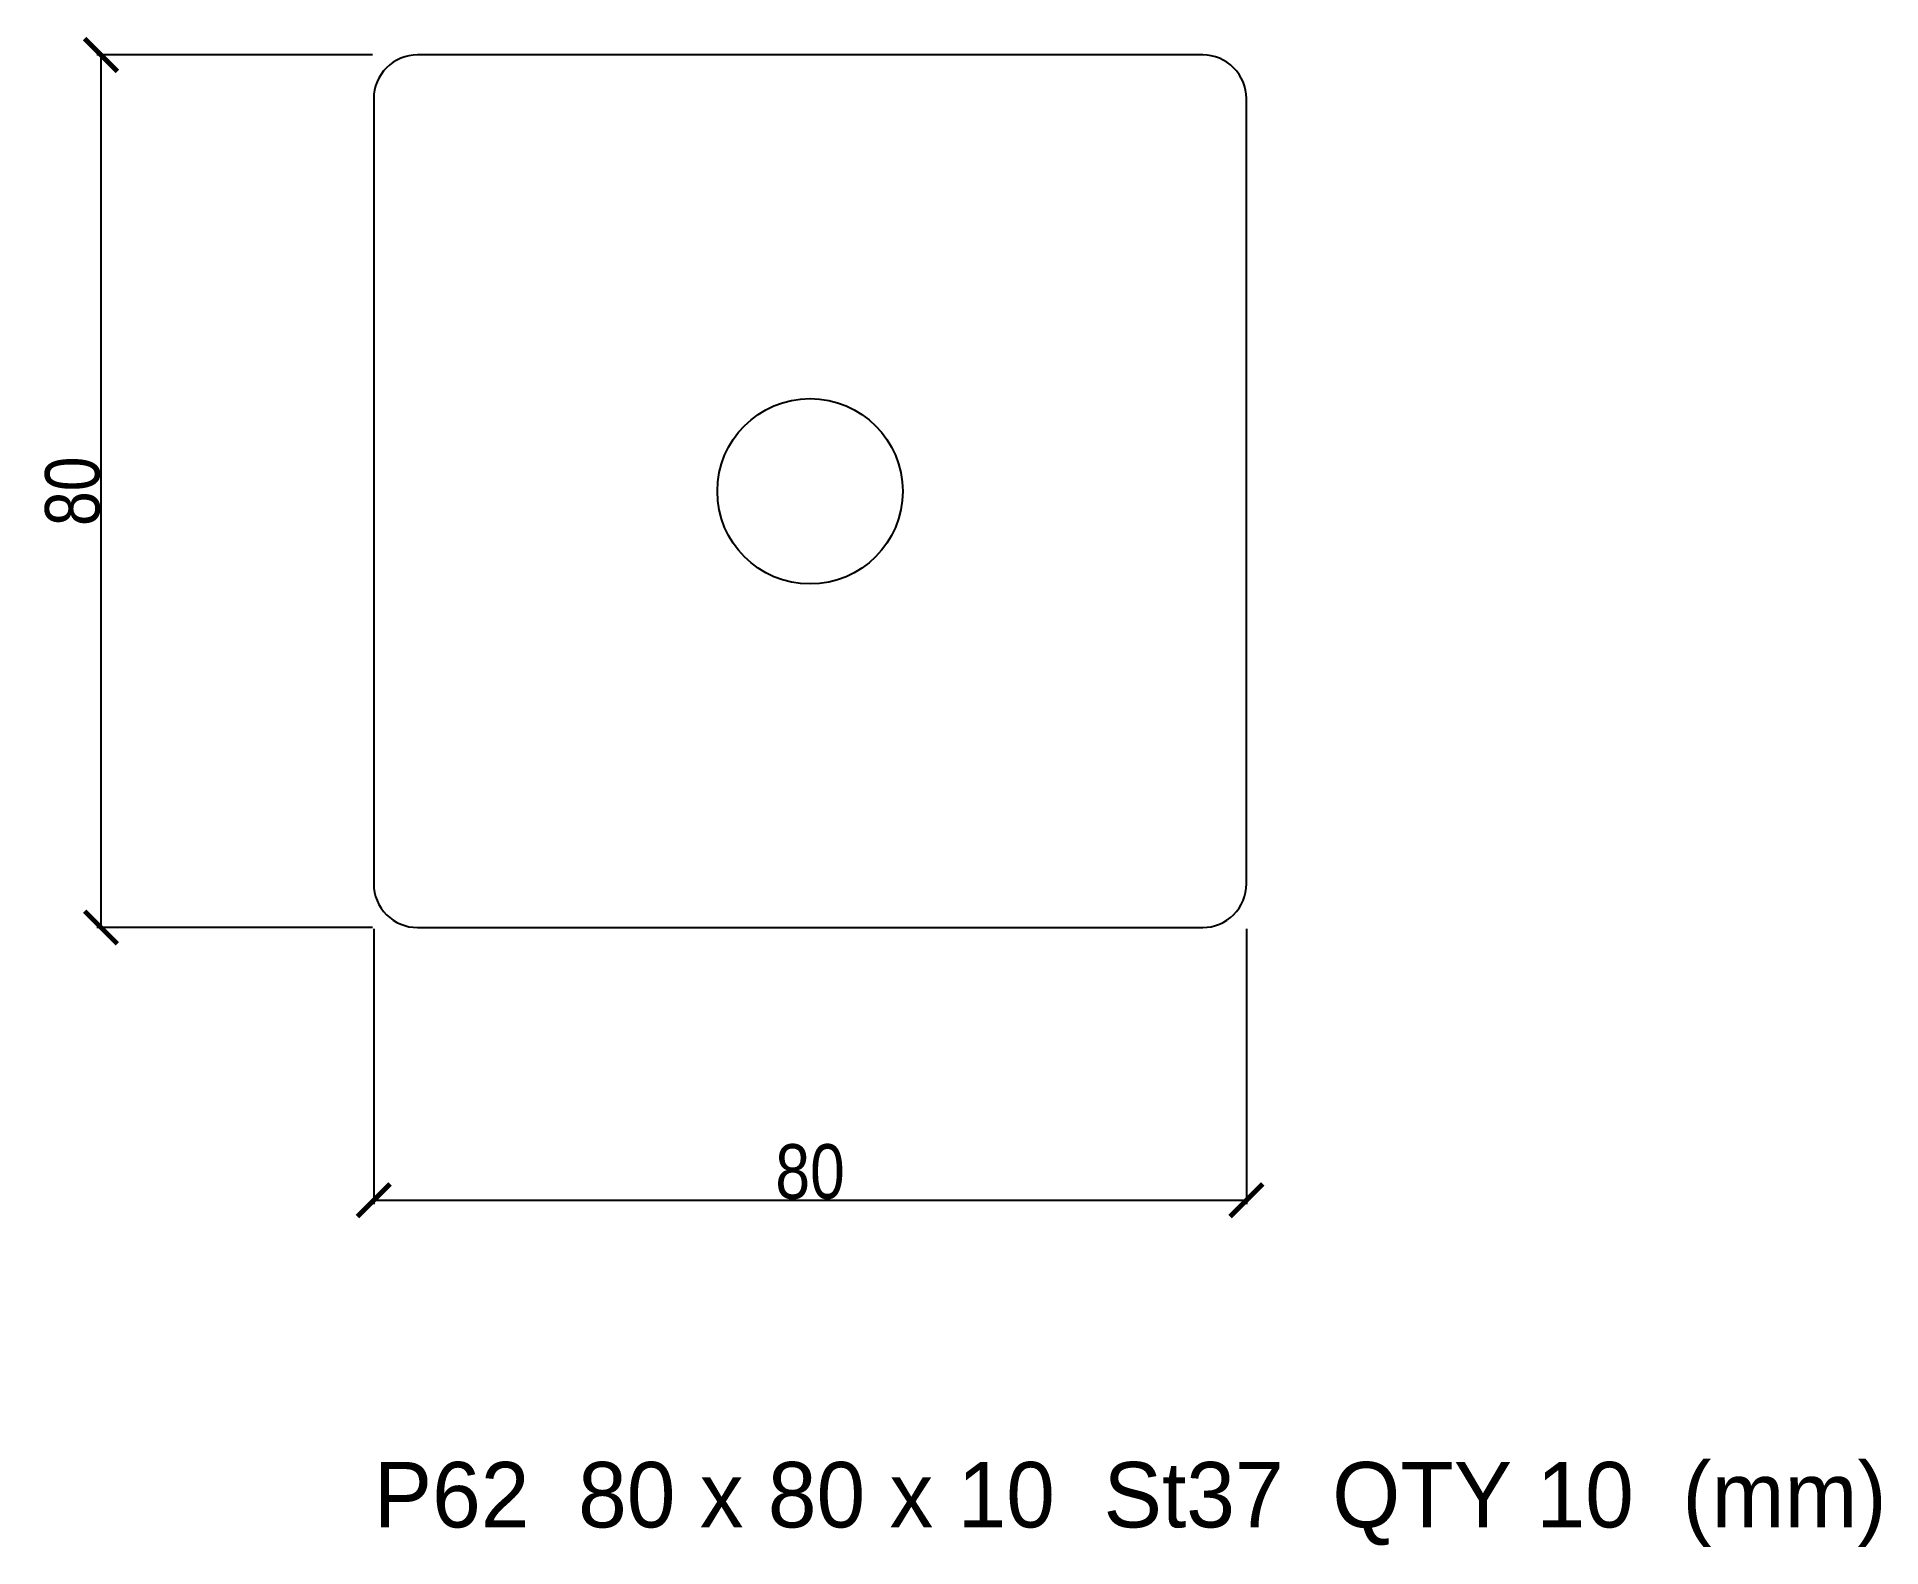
# Model space of a CAD drawing. Header units: millimetres. Extents: x -71 to 98, y -97 to 42.
import ezdxf

# ---------------------------------------------------------------- set-up
doc = ezdxf.new("R2010")
doc.units = ezdxf.units.MM
for name, color, linetype in [('CUT', 7, 'Continuous'), ('DIM', 5, 'Continuous'), ('HOLES', 1, 'Continuous'), ('TEXT', 3, 'Continuous')]:
    doc.layers.add(name, color=color, linetype=linetype)
doc.styles.add('OpenSansCondensed-Light', font='OpenSansCondensed-Light.ttf')
doc.dimstyles.new('EZDXF', dxfattribs={"dimtxt": 0.25, "dimasz": 0.175, "dimexe": 0.375, "dimexo": 0.125, "dimgap": 0.1, "dimtad": 1, "dimlfac": 100, "dimzin": 12, "dimdsep": 46, "dimtxsty": 'OpenSansCondensed-Light', "dimblk": 'ARCHTICK', "dimcen": 2.5, "dimazin": 3, "dimtfac": 0.5, "dimtmove": 2, "dimatfit": 3})

# ---------------------------------------------------------------- blocks, each defined once
blk = doc.blocks.new('_ARCHTICK')
at = {"color": 0, "linetype": 'BYBLOCK', "const_width": 0.15}
blk.add_lwpolyline([(-0.5, -0.5), (0.5, 0.5)], dxfattribs=at)

msp = doc.modelspace()

# ---------------------------------------------------------------- linework, layer by layer
at = {"layer": 'CUT'}
msp.add_lwpolyline([(-36, -40), (36, -40, 0.414214), (40, -36), (40, 36, 0.414214), (36, 40), (-36, 40, 0.414214), (-40, 36), (-40, -36, 0.414214)], format="xyb", close=True, dxfattribs=at)
at = {"layer": 'HOLES'}
msp.add_circle((0, 0), 8.5, dxfattribs=at)

# ---------------------------------------------------------------- texts
at = {"layer": 'TEXT'}
msp.add_text('P62  80 x 80 x 10  St37  QTY 10  (mm)', height=6, dxfattribs=at).set_placement((-40, -95))

# ---------------------------------------------------------------- dimensions: what is measured, and where the dimension line sits
at = {"layer": 'DIM'}
msp.add_linear_dim(base=(-65, -40), p1=(-40, -40), p2=(-40, 40), angle=90, dimstyle='EZDXF', override={"dimtxt": 5, "dimasz": 3, "dimdec": 1, "dimlfac": 1, "dimzin": 8}, dxfattribs=at).render()
msp.add_linear_dim(base=(-40, -65), p1=(-40, -40), p2=(40, -40), dimstyle='EZDXF', override={"dimtxt": 5, "dimasz": 3, "dimdec": 1, "dimlfac": 1, "dimzin": 8}, dxfattribs=at).render()

doc.saveas('drawing.dxf')
